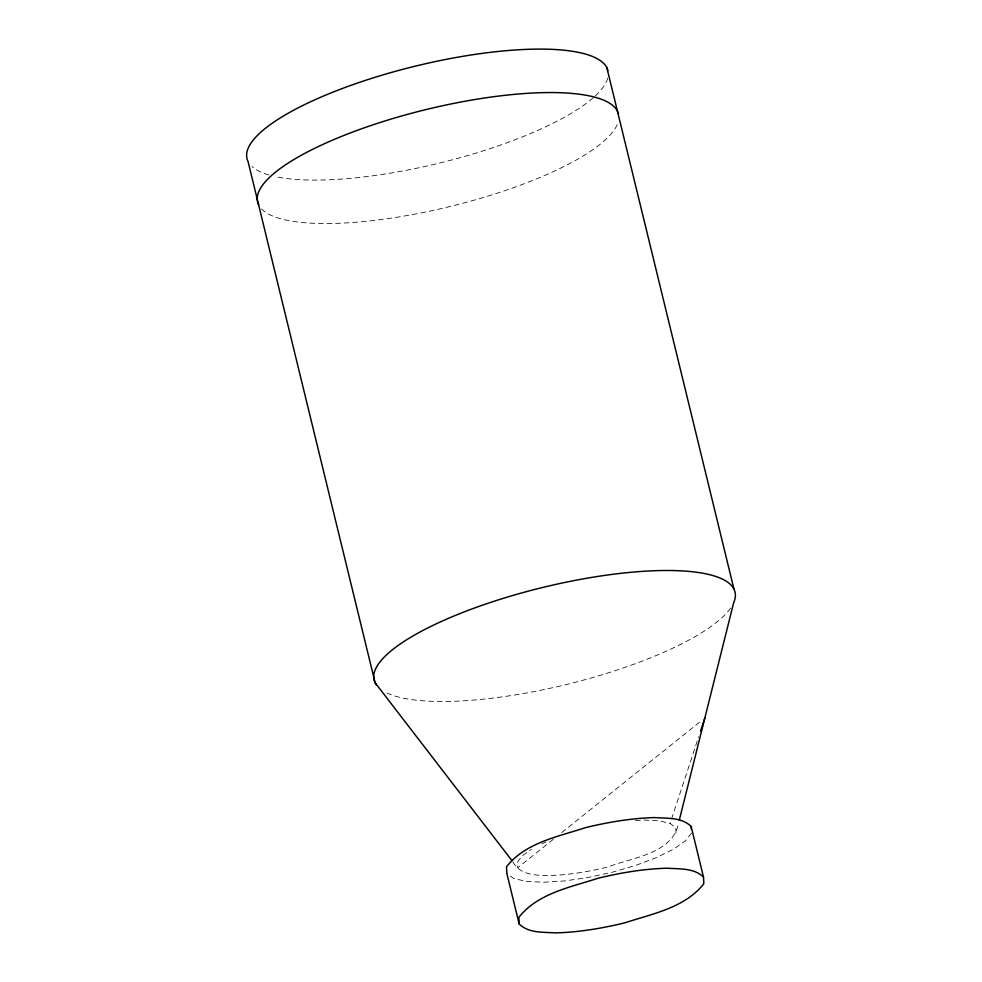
<?xml version="1.0" encoding="UTF-8"?>
<svg xmlns="http://www.w3.org/2000/svg" width="982" height="982" viewBox="0 0 982 982"><rect width="100%" height="100%" fill="white"/><g stroke="black" fill="none" stroke-linecap="round" stroke-linejoin="round"><path stroke-width="0.74" stroke-dasharray="4.91 3.68" d="M512.911 861.865C519.711 875.072 535.841 875.441 548.815 875.563C568.836 875.011 588.648 871.66 608.079 866.959C631.929 857.482 673.149 853.763 678.587 823.002M675.997 833.35L675.739 827.716L670.08 823.444L671.025 820.547M671.504 819.111L698.656 736.782M691.475 833.055L685.485 840.776L673.591 849.123L656.614 857.519L635.722 865.4L612.314 872.225L588.009 877.527L564.441 880.952L543.242 882.253L525.836 881.357L513.414 878.325L506.822 873.342M553.345 839.266L517.563 867.916L517.305 862.282L522.436 855.653L531.508 849.295M561.704 832.589L702.461 719.916M541.904 843.906L545.882 841.942M635.391 820.621L644.487 820.068L659.425 820.829L670.08 823.444M730.608 608.054A185.733 49.947 -13.7 0 1 568.664 683.951A185.733 49.947 -13.7 0 1 387.068 693.047M617.175 124.714A185.733 49.947 -13.7 0 1 445.521 207.607A185.733 49.947 -13.7 0 1 261.556 208.97M607.711 78.057A185.733 49.947 -13.7 0 1 594.098 96.985M593.165 97.807A185.733 49.947 -13.7 0 1 441.458 162.582A185.733 49.947 -13.7 0 1 274.899 176.49M268.847 174.943A185.733 49.947 -13.7 0 1 251.957 166.486"/><path stroke-width="1.47" d="M679.323 820.044L733.689 602.653A185.733 49.947 -13.7 0 0 551.381 585.407A185.733 49.947 -13.7 0 0 376.388 684.896M700.559 731.001L704.843 718.002M691.168 826.488C681.618 817.11 667.06 818.485 654.749 817.576C631.401 818.215 608.324 822.118 585.665 827.605C558.157 836.627 525.198 842.716 506.516 866.775L506.822 873.342L519.159 923.988C528.709 933.366 543.267 931.992 555.579 932.9C578.926 932.262 602.003 928.358 624.662 922.871C652.183 913.849 685.129 907.761 703.824 883.702L703.505 877.122L691.168 826.488L691.291 829.115M703.505 877.122C693.967 867.744 679.409 869.119 667.085 868.211C643.75 868.849 620.673 872.765 598.013 878.252C570.493 887.262 537.547 893.35 518.852 917.421L519.159 923.988M511.978 860.662L375.124 682.772L248.016 161.379A185.733 49.947 -13.7 0 1 410.145 67.427A185.733 49.947 -13.7 0 1 607.883 70.532M606.876 67.807L733.984 589.2M258.61 204.833A185.733 49.947 -13.7 0 1 420.738 110.88A185.733 49.947 -13.7 0 1 618.464 113.986"/></g></svg>
